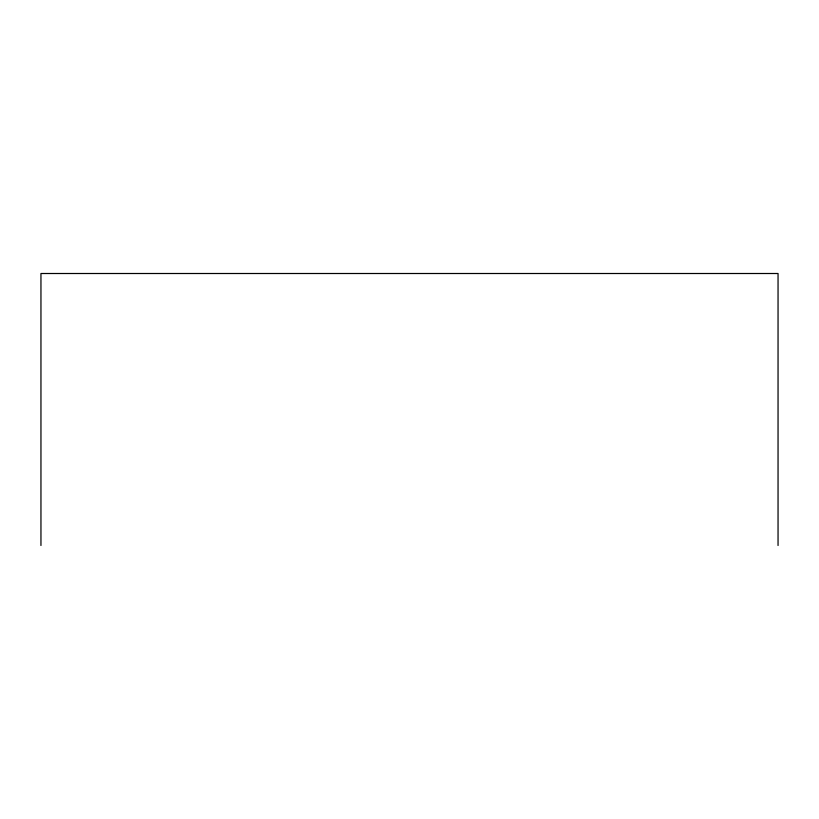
<?xml version="1.0" encoding="UTF-8"?>
<svg xmlns="http://www.w3.org/2000/svg" width="819" height="819" viewBox="0 0 819 819"><rect width="100%" height="100%" fill="white"/><g stroke="black" fill="none" stroke-linecap="round" stroke-linejoin="round"><path stroke-width="1.23" d="M778.05 545.495L778.05 273.505L40.95 273.505L40.95 545.495"/></g></svg>
